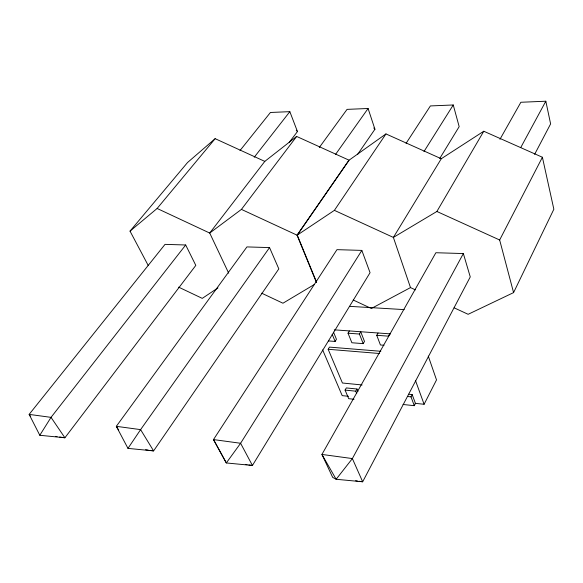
<?xml version="1.0" encoding="UTF-8"?>
<svg xmlns="http://www.w3.org/2000/svg" width="583" height="583" viewBox="0 0 583 583"><rect width="100%" height="100%" fill="white"/><g stroke="black" fill="none" stroke-linecap="round" stroke-linejoin="round"><path stroke-width="0.87" d="M454.135 307.817L468.134 314.303L513.579 292.608L553.85 209.231L542.401 157.25L483.773 131.241L441.273 158.736L393.379 237.427L410.498 287.594L415.439 289.882M415.096 403.327L424.103 404.274L436.514 379.919L428.272 356.075M513.579 292.608L499.653 239.992L542.401 157.25M403.057 404.485L414.287 405.681L415.453 403.429L412.181 394.604L408.712 394.246M414.287 405.681L411.008 396.848L412.181 394.604M534.618 154.364L550.614 123.902L545.819 101.223L520.874 102.265L499.959 139.301M463.354 253.554L352.372 458.573L336.143 479.277L332.674 477.368L321.933 454.434L435.88 252.731L463.354 253.554L470.255 276.91L362.67 481.777L336.143 479.277L321.933 454.434L352.372 458.573L362.67 481.777L359.135 481.259M520.794 147.448L545.819 101.223M389.743 333.913L388.467 336.165L376.749 335.305L380.429 344.983L384.015 345.26M356.745 393.54L355.768 391.186L357 389.007L346.324 387.928L345.078 390.093L348.714 398.685L354.027 399.253M376.749 335.305L378.032 333.068M363.194 343.635L364.484 341.419L360.724 331.814L359.419 334.03L363.194 343.635L351.877 342.753L348.029 333.199L349.348 330.991M316.584 282.201L297.264 235.109L334.394 210.354L393.379 237.427L436.878 211.476L483.773 131.241M328.36 340.917L335.13 341.441L336.449 339.262L333.512 332.15M362.123 384.962L342.432 383.009L328.163 349.283L329.482 347.111L380.823 351.287M439.75 158.474L459.171 126.649L453.253 104.976L430.392 105.931L406.067 143.36M39.797 435.275L51.027 417.362L185.686 244.984L195.808 265.396L64.902 437.775L39.797 435.275L29.15 414.389L165.025 244.372L185.686 244.984M361.839 250.399L240.597 443.269L226.321 462.953L213.495 439.582L336.959 249.655L361.839 250.399L370.059 272.691L252.432 465.474L226.321 462.953L213.495 439.582L240.597 443.269L252.432 465.474L248.861 464.95M423.979 151.551L453.253 104.976M127.976 448.385L140.598 429.627L269.543 247.593L278.827 268.894L153.599 450.899L127.976 448.385L116.323 426.326L246.93 246.915L269.543 247.593M334.394 210.354L385.961 133.93L441.273 158.736M357.51 154.546L374.935 129.229L368.084 108.489L347.06 109.371L319.309 147.492M316.358 282.238L297.038 235.16L348.969 160.15L296.638 136.437L264.806 161.382L209.72 233.054L228.704 273.194M297.264 235.109L349.195 160.092L385.961 133.93M335.546 154.422L368.084 108.489M148.25 265.527L130.024 231.13L157.126 208.466L209.72 233.054L241.428 209.392L296.638 136.437M289.212 142.405L297.454 131.554L289.838 111.659L270.432 112.475L240.014 150.538M254.239 157.228L289.838 111.659M157.126 208.466L215.142 138.674L264.806 161.382M130.024 231.13L187.544 162.519L215.142 138.674M217.969 287.9L202.272 298.372L178.617 287.135M314.405 284.453L282.952 303.218L261.687 293.198M410.498 287.594L371.356 308.487L353.211 300.005M349.8 306.359L404.216 309.609M334.299 329.832L390.603 333.899M348.029 333.199L359.419 334.03M328.163 349.283L379.562 353.517M345.078 390.093L355.768 391.186M407.532 396.498L411.008 396.848M348.488 396.302L342.192 395.631L322.654 349.931M55.356 436.375L57.09 436.631M59.692 437.01L64.902 437.775L51.027 417.362L29.15 414.389L30.659 416.554M145.59 449.726L148.257 450.112M150.042 450.375L153.599 450.899L140.598 429.627L116.323 426.326L118.692 430.086M245.29 464.425L247.075 464.687M355.608 480.742L357.372 480.997M436.878 211.476L499.653 239.992M241.428 209.392L297.038 235.16M373.754 127.954L374.935 129.229M296.273 130.257L297.454 131.554M332.179 334.329L335.13 341.441M357 389.007L357.977 391.361M415.453 380.444L424.103 404.274"/></g></svg>
